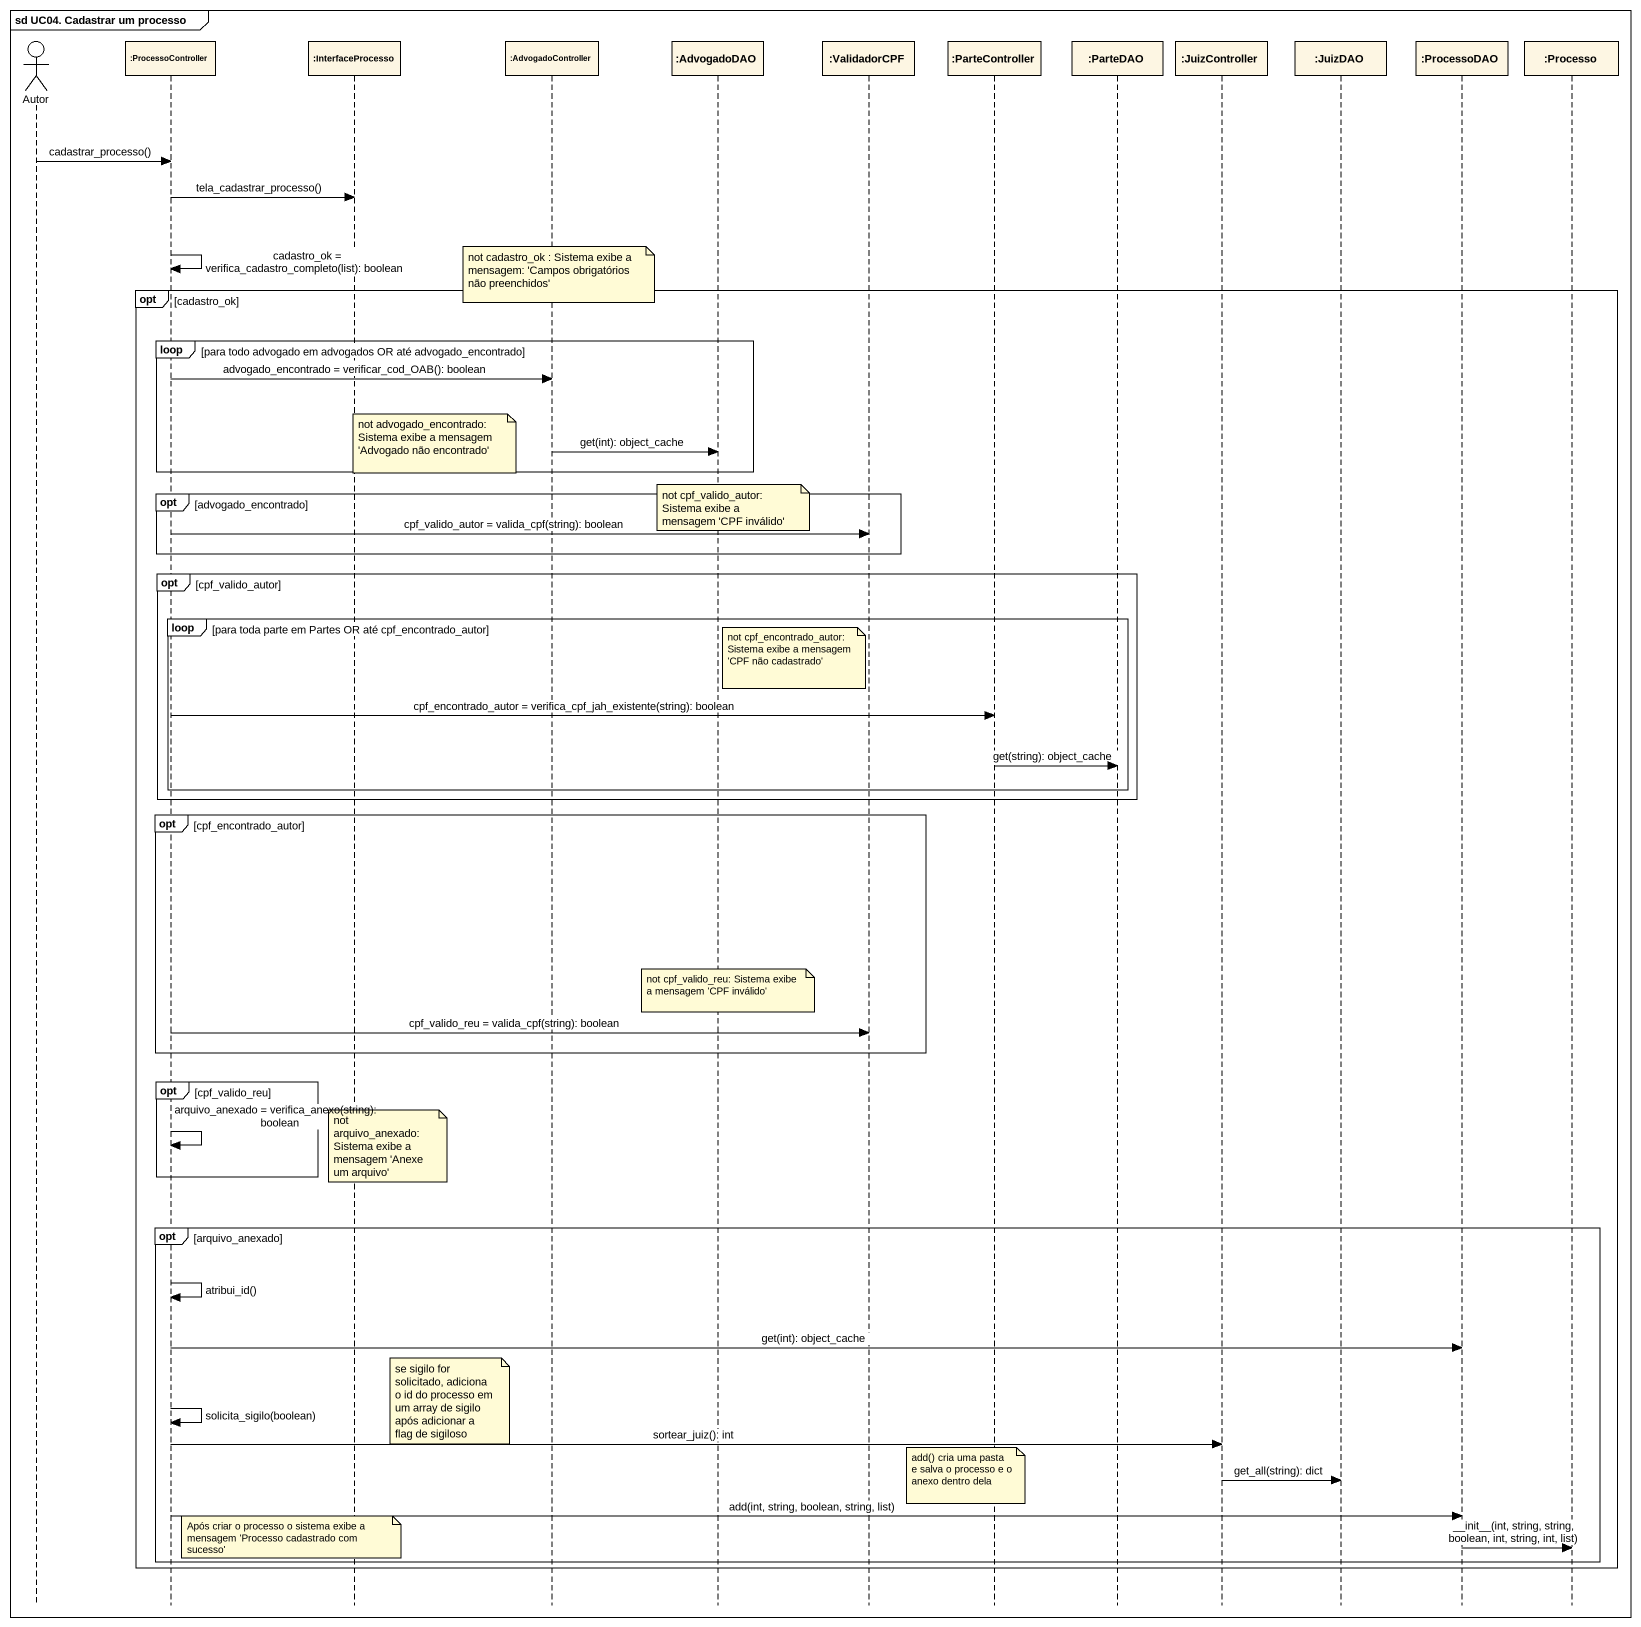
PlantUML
@startuml
mainframe sd UC04. Cadastrar um processo
hide footbox
actor Autor
participant ":ProcessoController" as ProcessoController
participant ":InterfaceProcesso" as InterfaceProcesso
participant ":AdvogadoController" as AdvogadoController
participant ":AdvogadoDAO" as AdvogadoDAO
participant ":ValidadorCPF" as ValidadorCPF
participant ":ParteController" as ParteController
participant ":ParteDAO" as ParteDAO
participant ":JuizController" as JuizController
participant ":JuizDAO" as JuizDAO
participant ":ProcessoDAO" as ProcessoDAO
participant ":Processo" as Processo

Autor -> ProcessoController : cadastrar_processo()
ProcessoController -> InterfaceProcesso : tela_cadastrar_processo()
ProcessoController -> ProcessoController : cadastro_ok = verifica_cadastro_completo(list): boolean
note over AdvogadoController : not cadastro_ok : Sistema exibe a mensagem: 'Campos obrigatórios não preenchidos'
opt cadastro_ok
  loop para todo advogado em advogados OR até advogado_encontrado
    ProcessoController -> AdvogadoController : advogado_encontrado = verificar_cod_OAB(): boolean
    note over InterfaceProcesso : not advogado_encontrado: Sistema exibe a mensagem 'Advogado não encontrado'
    AdvogadoController -> AdvogadoDAO : get(int): object_cache
  end
  opt advogado_encontrado
    note over AdvogadoDAO : not cpf_valido_autor: Sistema exibe a mensagem 'CPF inválido'
    ProcessoController -> ValidadorCPF : cpf_valido_autor = valida_cpf(string): boolean
  end
  opt cpf_valido_autor
    loop para toda parte em Partes OR até cpf_encontrado_autor
      note left of ValidadorCPF : not cpf_encontrado_autor: Sistema exibe a mensagem 'CPF não cadastrado'
      ProcessoController -> ParteController : cpf_encontrado_autor = verifica_cpf_jah_existente(string): boolean
      ParteController -> ParteDAO : get(string): object_cache
    end
  end
  opt cpf_encontrado_autor
    note over AdvogadoDAO : not cpf_valido_reu: Sistema exibe a mensagem 'CPF inválido'
    ProcessoController -> ValidadorCPF : cpf_valido_reu = valida_cpf(string): boolean
  end
  opt cpf_valido_reu
    ProcessoController -> ProcessoController : arquivo_anexado = verifica_anexo(string): boolean
    note over InterfaceProcesso : not arquivo_anexado: Sistema exibe a mensagem 'Anexe um arquivo'
  end
  opt arquivo_anexado
    ProcessoController -> ProcessoController : atribui_id()
    ProcessoController -> ProcessoDAO : get(int): object_cache
    note right of InterfaceProcesso : se sigilo for solicitado, adiciona o id do processo em um array de sigilo após adicionar a flag de sigiloso
    ProcessoController -> ProcessoController : solicita_sigilo(boolean)
    ProcessoController -> JuizController : sortear_juiz(): int
    note over ParteController : add() cria uma pasta e salva o processo e o anexo dentro dela
    JuizController -> JuizDAO : get_all(string): dict
    ProcessoController -> ProcessoDAO : add(int, string, boolean, string, list)
    note over InterfaceProcesso : Após criar o processo o sistema exibe a mensagem 'Processo cadastrado com sucesso'
    ProcessoDAO -> Processo : ~__init~__(int, string, string, boolean, int, string, int, list)
  end
end
@enduml
